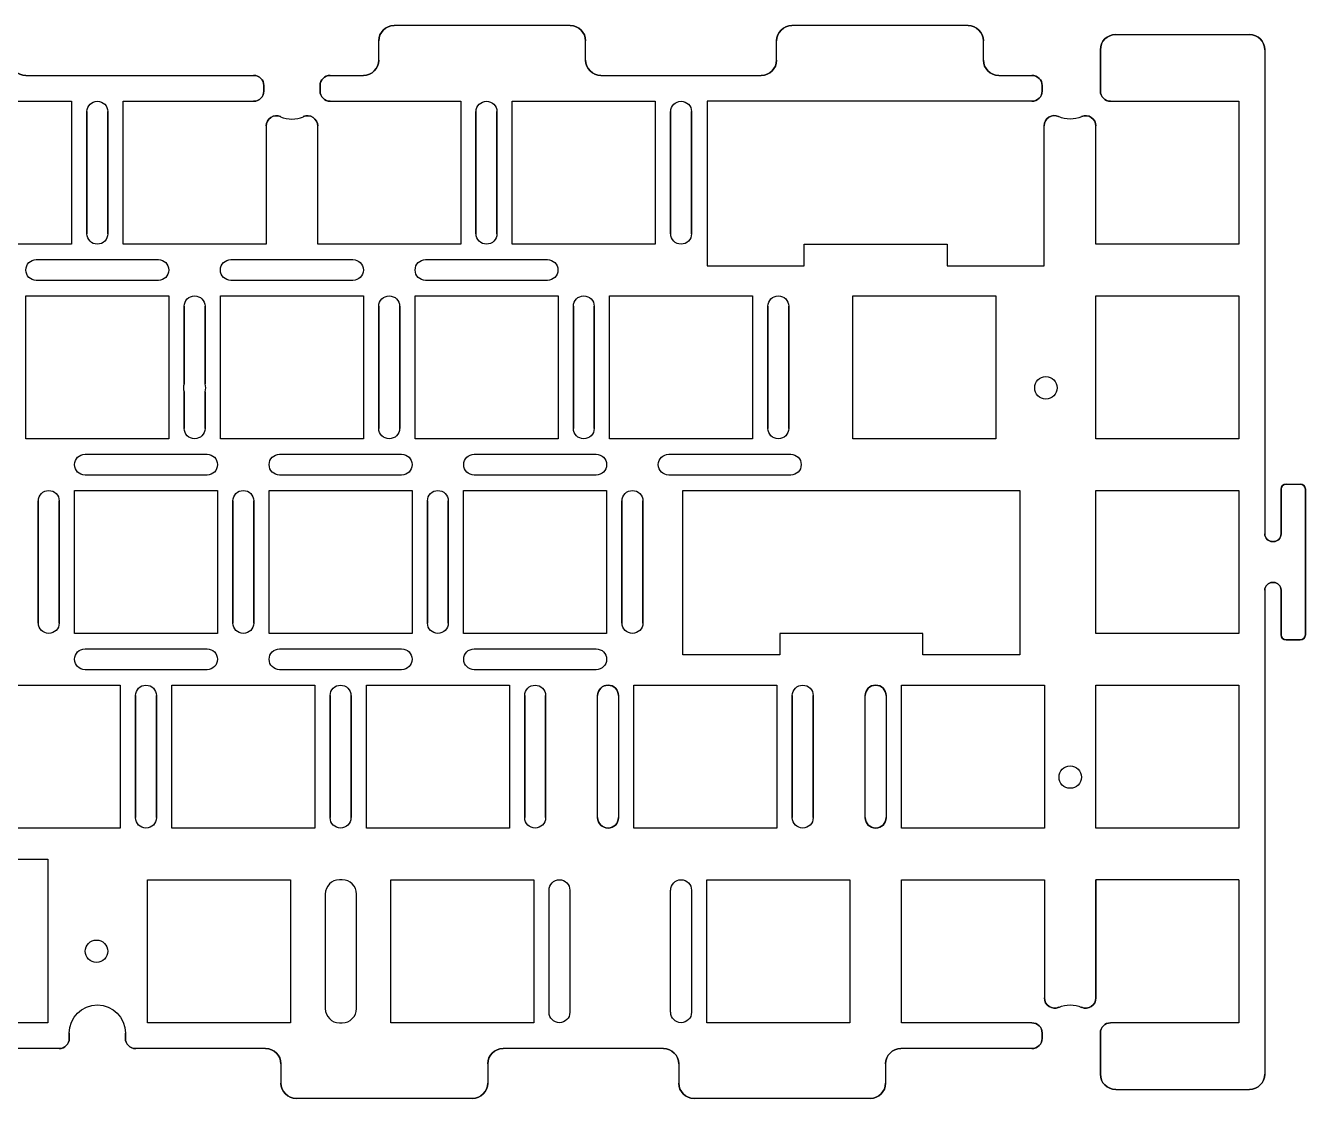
# Model space of a CAD drawing. Header units: millimetres. Extents: x 197 to 514, y 18 to 241.
# Drawn here: x 388.2 to 513.5, y 18.3 to 123.3 of the extents above; entities that cross this region are included whole.
import ezdxf

# ---------------------------------------------------------------- set-up
doc = ezdxf.new("R2010")
doc.units = ezdxf.units.MM
doc.layers.add('248', color=7, linetype='Continuous')

msp = doc.modelspace()

# ---------------------------------------------------------------- linework, layer by layer
at = {"layer": '248'}
for p, q in [((441.57, 123.31), (424.32, 123.31)), ((441.57, 123.31), (424.32, 123.31)), ((480.52, 123.31), (463.27, 123.31)), ((480.52, 123.31), (463.27, 123.31)), ((422.82, 119.94), (422.82, 121.81)), ((422.82, 119.94), (422.82, 121.81)), ((443.07, 119.94), (443.07, 121.81)), ((443.07, 119.94), (443.07, 121.81)), ((461.77, 119.94), (461.77, 121.81)), ((461.77, 119.94), (461.77, 121.81)), ((482.02, 119.94), (482.02, 121.81)), ((482.02, 119.94), (482.02, 121.81)), ((494.97, 122.44), (508.07, 122.44)), ((494.97, 122.44), (508.07, 122.44)), ((493.47, 120.94), (493.47, 116.91)), ((493.47, 116.91), (493.47, 120.94)), ((509.57, 120.94), (509.57, 73.56)), ((509.57, 120.94), (509.57, 73.56)), ((388.27, 118.44), (410.57, 118.44)), ((388.27, 118.44), (410.57, 118.44)), ((418.07, 118.44), (421.32, 118.44)), ((418.07, 118.44), (421.32, 118.44)), ((444.57, 118.44), (460.27, 118.44)), ((444.57, 118.44), (460.27, 118.44)), ((483.52, 118.44), (486.77, 118.44)), ((483.52, 118.44), (486.77, 118.44)), ((411.57, 116.91), (411.57, 117.44)), ((411.57, 117.44), (411.57, 116.91)), ((417.07, 116.91), (417.07, 117.44)), ((417.07, 117.44), (417.07, 116.91)), ((487.77, 117.44), (487.77, 116.91)), ((487.77, 116.91), (487.77, 117.44)), ((378.74, 115.91), (392.74, 115.91)), ((378.74, 115.91), (392.74, 115.91)), ((392.74, 115.91), (392.74, 101.91)), ((392.74, 115.91), (392.74, 101.91)), ((397.79, 115.91), (410.57, 115.91)), ((397.79, 115.91), (410.57, 115.91)), ((397.79, 101.91), (397.79, 115.91)), ((397.79, 101.91), (397.79, 115.91)), ((418.07, 115.91), (430.84, 115.91)), ((418.07, 115.91), (430.84, 115.91)), ((430.84, 115.91), (430.84, 101.91)), ((430.84, 115.91), (430.84, 101.91)), ((435.89, 101.91), (435.89, 115.91)), ((435.89, 101.91), (435.89, 115.91)), ((435.89, 115.91), (449.89, 115.91)), ((435.89, 115.91), (449.89, 115.91)), ((449.89, 115.91), (449.89, 101.91)), ((449.89, 115.91), (449.89, 101.91)), ((486.77, 115.91), (454.97, 115.91)), ((454.97, 115.91), (454.97, 99.81)), ((454.97, 115.91), (454.97, 99.81)), ((486.77, 115.91), (454.97, 115.91)), ((494.47, 115.91), (507.04, 115.91)), ((494.47, 115.91), (507.04, 115.91)), ((507.04, 115.91), (507.04, 101.91)), ((507.04, 115.91), (507.04, 101.91)), ((394.24, 102.94), (394.24, 114.89)), ((394.24, 114.89), (394.24, 102.94)), ((396.29, 102.94), (396.29, 114.89)), ((396.29, 114.89), (396.29, 102.94)), ((432.34, 114.89), (432.34, 102.94)), ((432.34, 102.94), (432.34, 114.89)), ((434.39, 114.89), (434.39, 102.94)), ((434.39, 102.94), (434.39, 114.89)), ((451.39, 114.89), (451.39, 102.94)), ((451.39, 102.94), (451.39, 114.89)), ((453.44, 102.94), (453.44, 114.89)), ((453.44, 114.89), (453.44, 102.94)), ((411.79, 113.49), (411.79, 101.91)), ((411.79, 113.49), (411.79, 101.91)), ((416.84, 101.91), (416.84, 113.49)), ((416.84, 101.91), (416.84, 113.49)), ((487.97, 99.81), (487.97, 113.5)), ((487.97, 99.81), (487.97, 113.5)), ((493.04, 101.91), (493.04, 113.49)), ((493.04, 101.91), (493.04, 113.49)), ((392.74, 101.91), (378.74, 101.91)), ((392.74, 101.91), (378.74, 101.91)), ((411.79, 101.91), (397.79, 101.91)), ((411.79, 101.91), (397.79, 101.91)), ((430.84, 101.91), (416.84, 101.91)), ((430.84, 101.91), (416.84, 101.91)), ((449.89, 101.91), (435.89, 101.91)), ((449.89, 101.91), (435.89, 101.91)), ((464.47, 99.81), (464.47, 101.91)), ((464.47, 101.91), (478.47, 101.91)), ((464.47, 99.81), (464.47, 101.91)), ((464.47, 101.91), (478.47, 101.91)), ((478.47, 101.91), (478.47, 99.81)), ((478.47, 101.91), (478.47, 99.81)), ((507.04, 101.91), (493.04, 101.91)), ((507.04, 101.91), (493.04, 101.91)), ((389.29, 100.41), (401.24, 100.41)), ((389.29, 100.41), (401.24, 100.41)), ((408.34, 100.41), (420.29, 100.41)), ((408.34, 100.41), (420.29, 100.41)), ((427.4, 100.41), (439.34, 100.41)), ((427.4, 100.41), (439.34, 100.41)), ((454.97, 99.81), (464.47, 99.81)), ((454.97, 99.81), (464.47, 99.81)), ((478.47, 99.81), (487.97, 99.81)), ((478.47, 99.81), (487.97, 99.81)), ((401.24, 98.36), (389.29, 98.36)), ((401.24, 98.36), (389.29, 98.36)), ((420.29, 98.36), (408.34, 98.36)), ((420.29, 98.36), (408.34, 98.36)), ((439.34, 98.36), (427.4, 98.36)), ((439.34, 98.36), (427.4, 98.36)), ((388.27, 82.86), (388.27, 96.86)), ((388.27, 82.86), (388.27, 96.86)), ((388.27, 96.86), (402.27, 96.86)), ((388.27, 96.86), (402.27, 96.86)), ((402.27, 96.86), (402.27, 82.86)), ((402.27, 96.86), (402.27, 82.86)), ((407.32, 96.86), (421.32, 96.86)), ((407.32, 82.86), (407.32, 96.86)), ((407.32, 96.86), (421.32, 96.86)), ((407.32, 82.86), (407.32, 96.86)), ((421.32, 96.86), (421.32, 82.86)), ((421.32, 96.86), (421.32, 82.86)), ((426.37, 82.86), (426.37, 96.86)), ((426.37, 96.86), (440.37, 96.86)), ((426.37, 96.86), (440.37, 96.86)), ((426.37, 82.86), (426.37, 96.86)), ((440.37, 96.86), (440.37, 82.86)), ((440.37, 96.86), (440.37, 82.86)), ((445.42, 96.86), (459.42, 96.86)), ((445.42, 96.86), (459.42, 96.86)), ((445.42, 82.86), (445.42, 96.86)), ((445.42, 82.86), (445.42, 96.86)), ((459.42, 96.86), (459.42, 82.86)), ((459.42, 96.86), (459.42, 82.86)), ((469.23, 82.86), (469.23, 96.86)), ((469.23, 96.86), (483.23, 96.86)), ((469.23, 96.86), (483.23, 96.86)), ((469.23, 82.86), (469.23, 96.86)), ((483.23, 96.86), (483.23, 82.86)), ((483.23, 96.86), (483.23, 82.86)), ((493.04, 82.86), (493.04, 96.86)), ((493.04, 82.86), (493.04, 96.86)), ((493.04, 96.86), (507.04, 96.86)), ((493.04, 96.86), (507.04, 96.86)), ((507.04, 96.86), (507.04, 82.86)), ((507.04, 96.86), (507.04, 82.86)), ((403.77, 88.26), (403.77, 95.84)), ((403.77, 95.84), (403.77, 88.26)), ((405.82, 88.26), (405.82, 95.84)), ((405.82, 95.84), (405.82, 88.26)), ((422.82, 83.89), (422.82, 95.84)), ((422.82, 95.84), (422.82, 83.89)), ((424.87, 95.84), (424.87, 83.89)), ((424.87, 83.89), (424.87, 95.84)), ((441.87, 95.84), (441.87, 83.89)), ((441.87, 83.89), (441.87, 95.84)), ((443.92, 83.89), (443.92, 95.84)), ((443.92, 95.84), (443.92, 83.89)), ((460.92, 95.84), (460.92, 83.89)), ((460.92, 83.89), (460.92, 95.84)), ((462.97, 83.89), (462.97, 95.84)), ((462.97, 95.84), (462.97, 83.89)), ((403.77, 83.89), (403.77, 87.46)), ((403.77, 87.46), (403.77, 83.89)), ((405.82, 87.46), (405.82, 83.89)), ((405.82, 83.89), (405.82, 87.46)), ((402.27, 82.86), (388.27, 82.86)), ((402.27, 82.86), (388.27, 82.86)), ((421.32, 82.86), (407.32, 82.86)), ((421.32, 82.86), (407.32, 82.86)), ((440.37, 82.86), (426.37, 82.86)), ((440.37, 82.86), (426.37, 82.86)), ((459.42, 82.86), (445.42, 82.86)), ((459.42, 82.86), (445.42, 82.86)), ((483.23, 82.86), (469.23, 82.86)), ((483.23, 82.86), (469.23, 82.86)), ((507.04, 82.86), (493.04, 82.86)), ((507.04, 82.86), (493.04, 82.86)), ((394.06, 81.36), (406.01, 81.36)), ((394.06, 81.36), (406.01, 81.36)), ((413.11, 81.36), (425.06, 81.36)), ((413.11, 81.36), (425.06, 81.36)), ((432.16, 81.36), (444.11, 81.36)), ((432.16, 81.36), (444.11, 81.36)), ((451.21, 81.36), (463.16, 81.36)), ((451.21, 81.36), (463.16, 81.36)), ((406.01, 79.31), (394.06, 79.31)), ((406.01, 79.31), (394.06, 79.31)), ((425.06, 79.31), (413.11, 79.31)), ((425.06, 79.31), (413.11, 79.31)), ((444.11, 79.31), (432.16, 79.31)), ((444.11, 79.31), (432.16, 79.31)), ((463.16, 79.31), (451.21, 79.31)), ((463.16, 79.31), (451.21, 79.31)), ((393.03, 77.81), (407.03, 77.81)), ((393.03, 63.81), (393.03, 77.81)), ((393.03, 77.81), (407.03, 77.81)), ((393.03, 63.81), (393.03, 77.81)), ((407.03, 77.81), (407.03, 63.81)), ((407.03, 77.81), (407.03, 63.81)), ((412.08, 63.81), (412.08, 77.81)), ((412.08, 63.81), (412.08, 77.81)), ((412.08, 77.81), (426.08, 77.81)), ((412.08, 77.81), (426.08, 77.81)), ((426.08, 77.81), (426.08, 63.81)), ((426.08, 77.81), (426.08, 63.81)), ((431.13, 77.81), (445.13, 77.81)), ((431.13, 63.81), (431.13, 77.81)), ((431.13, 77.81), (445.13, 77.81)), ((431.13, 63.81), (431.13, 77.81)), ((445.13, 77.81), (445.13, 63.81)), ((445.13, 77.81), (445.13, 63.81)), ((452.59, 77.81), (485.59, 77.81)), ((452.59, 77.81), (485.59, 77.81)), ((452.59, 61.71), (452.59, 77.81)), ((452.59, 61.71), (452.59, 77.81)), ((485.59, 77.81), (485.59, 61.71)), ((485.59, 77.81), (485.59, 61.71)), ((493.04, 63.81), (493.04, 77.81)), ((493.04, 77.81), (507.04, 77.81)), ((493.04, 77.81), (507.04, 77.81)), ((493.04, 63.81), (493.04, 77.81)), ((507.04, 77.81), (507.04, 63.81)), ((507.04, 77.81), (507.04, 63.81)), ((511.17, 77.94), (511.17, 73.56)), ((511.17, 73.56), (511.17, 77.94)), ((511.67, 78.44), (513.04, 78.44)), ((511.67, 78.44), (513.04, 78.44)), ((513.54, 63.69), (513.54, 77.94)), ((513.54, 77.94), (513.54, 63.69)), ((389.48, 64.84), (389.48, 76.79)), ((389.48, 76.79), (389.48, 64.84)), ((391.53, 76.79), (391.53, 64.84)), ((391.53, 64.84), (391.53, 76.79)), ((408.53, 76.79), (408.53, 64.84)), ((408.53, 64.84), (408.53, 76.79)), ((410.58, 64.84), (410.58, 76.79)), ((410.58, 76.79), (410.58, 64.84)), ((427.58, 76.79), (427.58, 64.84)), ((427.58, 64.84), (427.58, 76.79)), ((429.63, 76.79), (429.63, 64.84)), ((429.63, 64.84), (429.63, 76.79)), ((446.63, 64.84), (446.63, 76.79)), ((446.63, 76.79), (446.63, 64.84)), ((448.68, 64.84), (448.68, 76.79)), ((448.68, 76.79), (448.68, 64.84)), ((510.32, 72.81), (510.42, 72.81)), ((510.32, 72.81), (510.42, 72.81)), ((509.57, 68.06), (509.57, 20.69)), ((509.57, 68.06), (509.57, 20.69)), ((510.42, 68.81), (510.32, 68.81)), ((510.32, 68.81), (510.42, 68.81)), ((511.17, 68.06), (511.17, 63.69)), ((511.17, 63.69), (511.17, 68.06)), ((407.03, 63.81), (393.03, 63.81)), ((407.03, 63.81), (393.03, 63.81)), ((426.08, 63.81), (412.08, 63.81)), ((426.08, 63.81), (412.08, 63.81)), ((445.13, 63.81), (431.13, 63.81)), ((445.13, 63.81), (431.13, 63.81)), ((462.09, 63.81), (462.09, 61.71)), ((462.09, 63.81), (462.09, 61.71)), ((476.09, 63.81), (462.09, 63.81)), ((476.09, 63.81), (462.09, 63.81)), ((476.09, 61.71), (476.09, 63.81)), ((476.09, 61.71), (476.09, 63.81)), ((507.04, 63.81), (493.04, 63.81)), ((507.04, 63.81), (493.04, 63.81)), ((511.67, 63.19), (513.04, 63.19)), ((513.04, 63.19), (511.67, 63.19)), ((394.06, 62.31), (406.01, 62.31)), ((394.06, 62.31), (406.01, 62.31)), ((413.11, 62.31), (425.06, 62.31)), ((413.11, 62.31), (425.06, 62.31)), ((432.16, 62.31), (444.11, 62.31)), ((432.16, 62.31), (444.11, 62.31)), ((462.09, 61.71), (452.59, 61.71)), ((462.09, 61.71), (452.59, 61.71)), ((485.59, 61.71), (476.09, 61.71)), ((485.59, 61.71), (476.09, 61.71)), ((406.01, 60.26), (394.06, 60.26)), ((406.01, 60.26), (394.06, 60.26)), ((425.06, 60.26), (413.11, 60.26)), ((425.06, 60.26), (413.11, 60.26)), ((444.11, 60.26), (432.16, 60.26)), ((444.11, 60.26), (432.16, 60.26)), ((383.51, 58.76), (397.51, 58.76)), ((383.51, 58.76), (397.51, 58.76)), ((397.51, 58.76), (397.51, 44.76)), ((397.51, 58.76), (397.51, 44.76)), ((399.01, 57.74), (399.01, 45.79)), ((399.01, 45.79), (399.01, 57.74)), ((401.06, 57.74), (401.06, 45.79)), ((401.06, 45.79), (401.06, 57.74)), ((402.56, 44.76), (402.56, 58.76)), ((402.56, 58.76), (416.56, 58.76)), ((402.56, 58.76), (416.56, 58.76)), ((402.56, 44.76), (402.56, 58.76)), ((416.56, 58.76), (416.56, 44.76)), ((416.56, 58.76), (416.56, 44.76)), ((418.06, 57.74), (418.06, 45.79)), ((418.06, 45.79), (418.06, 57.74)), ((420.11, 57.74), (420.11, 45.79)), ((420.11, 45.79), (420.11, 57.74)), ((421.61, 58.76), (435.61, 58.76)), ((421.61, 58.76), (435.61, 58.76)), ((421.61, 44.76), (421.61, 58.76)), ((421.61, 44.76), (421.61, 58.76)), ((435.61, 58.76), (435.61, 44.76)), ((435.61, 58.76), (435.61, 44.76)), ((437.11, 45.79), (437.11, 57.74)), ((437.11, 57.74), (437.11, 45.79)), ((439.16, 45.79), (439.16, 57.74)), ((439.16, 57.74), (439.16, 45.79)), ((444.25, 45.79), (444.25, 57.74)), ((444.25, 45.79), (444.25, 57.74)), ((446.3, 57.74), (446.3, 45.79)), ((446.3, 57.74), (446.3, 45.79)), ((447.8, 44.76), (447.8, 58.76)), ((447.8, 58.76), (461.8, 58.76)), ((447.8, 58.76), (461.8, 58.76)), ((447.8, 44.76), (447.8, 58.76)), ((461.8, 58.76), (461.8, 44.76)), ((461.8, 58.76), (461.8, 44.76)), ((463.3, 57.74), (463.3, 45.79)), ((463.3, 45.79), (463.3, 57.74)), ((465.35, 57.74), (465.35, 45.79)), ((465.35, 45.79), (465.35, 57.74)), ((470.44, 45.79), (470.44, 57.74)), ((470.44, 45.79), (470.44, 57.74)), ((472.49, 57.74), (472.49, 45.79)), ((472.49, 57.74), (472.49, 45.79)), ((473.99, 44.76), (473.99, 58.76)), ((473.99, 44.76), (473.99, 58.76)), ((473.99, 58.76), (487.99, 58.76)), ((473.99, 58.76), (487.99, 58.76)), ((487.99, 58.76), (487.99, 44.76)), ((487.99, 58.76), (487.99, 44.76)), ((493.04, 58.76), (507.04, 58.76)), ((493.04, 58.76), (507.04, 58.76)), ((493.04, 44.76), (493.04, 58.76)), ((493.04, 44.76), (493.04, 58.76)), ((507.04, 58.76), (507.04, 44.76)), ((507.04, 58.76), (507.04, 44.76)), ((397.51, 44.76), (383.51, 44.76)), ((397.51, 44.76), (383.51, 44.76)), ((416.56, 44.76), (402.56, 44.76)), ((416.56, 44.76), (402.56, 44.76)), ((435.61, 44.76), (421.61, 44.76)), ((435.61, 44.76), (421.61, 44.76)), ((461.8, 44.76), (447.8, 44.76)), ((461.8, 44.76), (447.8, 44.76)), ((487.99, 44.76), (473.99, 44.76)), ((487.99, 44.76), (473.99, 44.76)), ((507.04, 44.76), (493.04, 44.76)), ((507.04, 44.76), (493.04, 44.76)), ((381.41, 41.72), (390.41, 41.72)), ((381.41, 41.72), (390.41, 41.72)), ((390.41, 41.72), (390.41, 25.71)), ((390.41, 41.72), (390.41, 25.71)), ((400.17, 25.71), (400.17, 39.71)), ((400.17, 39.71), (414.18, 39.71)), ((400.17, 25.71), (400.17, 39.71)), ((400.17, 39.71), (414.18, 39.71)), ((414.18, 39.71), (414.18, 25.71)), ((414.18, 39.71), (414.18, 25.71)), ((419.24, 39.71), (418.98, 39.71)), ((419.24, 39.71), (418.98, 39.71)), ((423.99, 25.71), (423.99, 39.71)), ((423.99, 39.71), (437.99, 39.71)), ((423.99, 39.71), (437.99, 39.71)), ((423.99, 25.71), (423.99, 39.71)), ((437.99, 39.71), (437.99, 25.71)), ((437.99, 39.71), (437.99, 25.71)), ((454.94, 39.71), (468.94, 39.71)), ((454.94, 39.71), (468.94, 39.71)), ((454.94, 25.71), (454.94, 39.71)), ((454.94, 25.71), (454.94, 39.71)), ((468.94, 39.71), (468.94, 25.71)), ((468.94, 39.71), (468.94, 25.71)), ((473.99, 25.71), (473.99, 39.71)), ((473.99, 39.71), (487.99, 39.71)), ((473.99, 39.71), (487.99, 39.71)), ((473.99, 25.71), (473.99, 39.71)), ((487.99, 39.71), (487.99, 28.14)), ((487.99, 39.71), (487.99, 28.14)), ((493.04, 28.14), (493.04, 39.71)), ((493.04, 39.71), (493.04, 28.14)), ((507.04, 39.71), (493.04, 39.71)), ((507.04, 39.71), (493.04, 39.71)), ((507.04, 39.71), (507.04, 25.71)), ((507.04, 39.71), (507.04, 25.71)), ((417.58, 38.31), (417.58, 27.11)), ((417.58, 38.31), (417.58, 27.11)), ((420.64, 27.11), (420.64, 38.31)), ((420.64, 27.11), (420.64, 38.31)), ((439.49, 26.74), (439.49, 38.69)), ((439.49, 26.74), (439.49, 38.69)), ((441.54, 38.69), (441.54, 26.74)), ((441.54, 38.69), (441.54, 26.74)), ((451.39, 26.74), (451.39, 38.69)), ((451.39, 26.74), (451.39, 38.69)), ((453.44, 38.69), (453.44, 26.74)), ((453.44, 38.69), (453.44, 26.74)), ((390.41, 25.71), (381.41, 25.71)), ((390.41, 25.71), (381.41, 25.71)), ((414.18, 25.71), (400.17, 25.71)), ((414.18, 25.71), (400.17, 25.71)), ((418.98, 25.71), (419.24, 25.71)), ((418.98, 25.71), (419.24, 25.71)), ((437.99, 25.71), (423.99, 25.71)), ((437.99, 25.71), (423.99, 25.71)), ((468.94, 25.71), (454.94, 25.71)), ((468.94, 25.71), (454.94, 25.71)), ((486.77, 25.71), (473.99, 25.71)), ((486.77, 25.71), (473.99, 25.71)), ((507.04, 25.71), (494.47, 25.71)), ((507.04, 25.71), (494.47, 25.71)), ((392.52, 24.19), (392.52, 24.71)), ((392.52, 24.71), (392.52, 24.19)), ((398.02, 24.71), (398.02, 24.19)), ((398.02, 24.19), (398.02, 24.71)), ((487.77, 24.71), (487.77, 24.19)), ((487.77, 24.19), (487.77, 24.71)), ((493.47, 24.71), (493.47, 20.69)), ((493.47, 20.69), (493.47, 24.71)), ((391.52, 23.19), (378.72, 23.19)), ((391.52, 23.19), (378.72, 23.19)), ((411.74, 23.19), (399.02, 23.19)), ((411.74, 23.19), (399.02, 23.19)), ((450.69, 23.19), (434.99, 23.19)), ((450.69, 23.19), (434.99, 23.19)), ((486.77, 23.19), (473.94, 23.19)), ((486.77, 23.19), (473.94, 23.19)), ((413.24, 21.69), (413.24, 19.81)), ((413.24, 21.69), (413.24, 19.81)), ((433.49, 21.69), (433.49, 19.81)), ((433.49, 21.69), (433.49, 19.81)), ((452.19, 21.69), (452.19, 19.81)), ((452.19, 21.69), (452.19, 19.81)), ((472.44, 21.69), (472.44, 19.81)), ((472.44, 21.69), (472.44, 19.81)), ((494.97, 19.19), (508.07, 19.19)), ((494.97, 19.19), (508.07, 19.19)), ((431.99, 18.31), (414.74, 18.31)), ((431.99, 18.31), (414.74, 18.31)), ((470.94, 18.31), (453.69, 18.31)), ((470.94, 18.31), (453.69, 18.31))]:
    msp.add_line(p, q, dxfattribs=at)
for centre in [(488.14, 87.86), (488.14, 87.86), (490.52, 49.76), (490.52, 49.76), (395.18, 32.71), (395.18, 32.71)]:
    msp.add_circle(centre, 1.1, dxfattribs=at)
for centre, radius, start, end in [((424.32, 121.81), 1.5, 90, 180), ((441.57, 121.81), 1.5, 0, 90), ((463.27, 121.81), 1.5, 90, 180), ((480.52, 121.81), 1.5, 0, 90), ((494.97, 120.94), 1.5, 90, 180), ((508.07, 120.94), 1.5, 0, 90), ((388.27, 119.94), 1.5, 180, 270), ((421.32, 119.94), 1.5, -90, 0), ((444.57, 119.94), 1.5, 180, 270), ((460.27, 119.94), 1.5, -90, 0), ((483.52, 119.94), 1.5, 180, 270), ((410.57, 117.44), 1, 0, 90), ((418.07, 117.44), 1, 90, 180), ((486.77, 117.44), 1, 0, 90), ((410.57, 116.91), 1, -90, 0), ((418.07, 116.91), 1, 180, 270), ((486.77, 116.91), 1, -90, 0), ((494.47, 116.91), 1, 180, 270), ((412.79, 113.49), 1, 65.9963, 180), ((414.32, 116.91), 2.75, 245.9963, 294.0042), ((414.32, 116.91), 2.75, 245.9963, 294.0042), ((415.84, 113.49), 1, 0, 114.0042), ((488.97, 113.5), 1, 65.6021, 180), ((492.04, 113.49), 1, 0, 113.9954), ((404.79, 87.86), 1.1, 158.7028, 201.2972), ((404.79, 87.86), 1.1, 158.7028, 201.2972), ((404.79, 87.86), 1.1, -21.2627, 21.2627), ((404.79, 87.86), 1.1, -21.2627, 21.2627), ((511.67, 77.94), 0.5, 90, 180), ((513.04, 77.94), 0.5, 0, 90), ((510.32, 73.56), 0.75, 180, 270), ((510.42, 73.56), 0.75, -90, 0), ((510.32, 68.06), 0.75, 90, 180), ((510.42, 68.06), 0.75, 0, 90), ((511.67, 63.69), 0.5, 180, 270), ((513.04, 63.69), 0.5, -90, 0), ((445.27, 57.74), 1.02, 0, 180), ((471.47, 57.74), 1.02, 0, 180), ((445.27, 45.79), 1.02, 180, 360), ((471.47, 45.79), 1.02, 180, 360), ((418.98, 38.31), 1.4, 90, 180), ((418.98, 38.31), 1.4, 90, 180), ((419.24, 38.31), 1.4, 0, 90), ((419.24, 38.31), 1.4, 0, 90), ((488.99, 28.14), 1, 180, 294.0126), ((492.04, 28.14), 1, -113.9954, 0), ((418.98, 27.11), 1.4, 180, 270), ((418.98, 27.11), 1.4, 180, 270), ((419.24, 27.11), 1.4, -90, 0), ((419.24, 27.11), 1.4, -90, 0), ((486.77, 24.71), 1, 0, 90), ((494.47, 24.71), 1, 90, 180), ((391.52, 24.19), 1, -90, 0), ((399.02, 24.19), 1, 180, 270), ((486.77, 24.19), 1, -90, 0), ((411.74, 21.69), 1.5, 0, 90), ((434.99, 21.69), 1.5, 90, 180), ((450.69, 21.69), 1.5, 0, 90), ((473.94, 21.69), 1.5, 90, 180), ((494.97, 20.69), 1.5, 180, 270), ((508.07, 20.69), 1.5, 270, 360), ((414.74, 19.81), 1.5, 180, 270), ((431.99, 19.81), 1.5, -90, 0), ((453.69, 19.81), 1.5, 180, 270), ((470.94, 19.81), 1.5, -90, 0)]:
    msp.add_arc(centre, radius, start, end, dxfattribs=at)
at = {"layer": '248', "extrusion": (0, 0, -1)}
for centre, radius, start, end in [((-424.32, 121.81), 1.5, 0, 90), ((-441.57, 121.81), 1.5, 90, 180), ((-463.27, 121.81), 1.5, 0, 90), ((-480.52, 121.81), 1.5, 90, 180), ((-494.97, 120.94), 1.5, 0, 90), ((-508.07, 120.94), 1.5, 90, 180), ((-388.27, 119.94), 1.5, 270, 360), ((-421.32, 119.94), 1.5, 180, 270), ((-444.57, 119.94), 1.5, 270, 360), ((-460.27, 119.94), 1.5, 180, 270), ((-483.52, 119.94), 1.5, 270, 360), ((-410.57, 117.44), 1, 90, 180), ((-418.07, 117.44), 1, 0, 90), ((-486.77, 117.44), 1, 90, 180), ((-410.57, 116.91), 1, 180, 270), ((-418.07, 116.91), 1, 270, 360), ((-486.77, 116.91), 1, 180, 270), ((-494.47, 116.91), 1, 270, 360), ((-395.27, 114.89), 1.02, 0, 180), ((-395.27, 114.89), 1.02, 0, 180), ((-433.37, 114.89), 1.02, 0, 180), ((-433.37, 114.89), 1.02, 0, 180), ((-452.42, 114.89), 1.02, 0, 180), ((-452.42, 114.89), 1.02, 0, 180), ((-412.79, 113.49), 1, 0, 114.0037), ((-415.84, 113.49), 1, 65.9958, 180), ((-488.97, 113.5), 1, 0, 114.3979), ((-490.52, 116.91), 2.75, 246.0046, 294.3979), ((-490.52, 116.91), 2.75, 246.0046, 294.3979), ((-492.04, 113.49), 1, 66.0046, 180), ((-395.27, 102.94), 1.02, 180, 360), ((-395.27, 102.94), 1.02, 180, 360), ((-433.37, 102.94), 1.02, 180, 360), ((-433.37, 102.94), 1.02, 180, 360), ((-452.42, 102.94), 1.02, 180, 360), ((-452.42, 102.94), 1.02, 180, 360), ((-389.29, 99.39), 1.02, 270, 450), ((-389.29, 99.39), 1.02, 270, 450), ((-401.24, 99.39), 1.02, 90, 270), ((-401.24, 99.39), 1.02, 90, 270), ((-408.34, 99.39), 1.02, 270, 450), ((-408.34, 99.39), 1.02, 270, 450), ((-420.29, 99.39), 1.02, 90, 270), ((-420.29, 99.39), 1.02, 90, 270), ((-427.4, 99.39), 1.02, 270, 450), ((-427.4, 99.39), 1.02, 270, 450), ((-439.34, 99.39), 1.02, 90, 270), ((-439.34, 99.39), 1.02, 90, 270), ((-404.79, 95.84), 1.02, 0, 180), ((-404.79, 95.84), 1.02, 0, 180), ((-423.84, 95.84), 1.02, 0, 180), ((-423.84, 95.84), 1.02, 0, 180), ((-442.89, 95.84), 1.02, 0, 180), ((-442.89, 95.84), 1.02, 0, 180), ((-461.94, 95.84), 1.02, 0, 180), ((-461.94, 95.84), 1.02, 0, 180), ((-404.79, 83.89), 1.02, 180, 360), ((-404.79, 83.89), 1.02, 180, 360), ((-423.84, 83.89), 1.02, 180, 360), ((-423.84, 83.89), 1.02, 180, 360), ((-442.89, 83.89), 1.02, 180, 360), ((-442.89, 83.89), 1.02, 180, 360), ((-461.94, 83.89), 1.02, 180, 360), ((-461.94, 83.89), 1.02, 180, 360), ((-394.06, 80.34), 1.02, 270, 450), ((-394.06, 80.34), 1.02, 270, 450), ((-406.01, 80.34), 1.02, 90, 270), ((-406.01, 80.34), 1.02, 90, 270), ((-413.11, 80.34), 1.02, 270, 450), ((-413.11, 80.34), 1.02, 270, 450), ((-425.06, 80.34), 1.02, 90, 270), ((-425.06, 80.34), 1.02, 90, 270), ((-432.16, 80.34), 1.02, 270, 450), ((-432.16, 80.34), 1.02, 270, 450), ((-444.11, 80.34), 1.02, 90, 270), ((-444.11, 80.34), 1.02, 90, 270), ((-451.21, 80.34), 1.02, 270, 450), ((-451.21, 80.34), 1.02, 270, 450), ((-463.16, 80.34), 1.02, 90, 270), ((-463.16, 80.34), 1.02, 90, 270), ((-390.51, 76.79), 1.02, 0, 180), ((-390.51, 76.79), 1.02, 0, 180), ((-409.56, 76.79), 1.02, 0, 180), ((-409.56, 76.79), 1.02, 0, 180), ((-428.61, 76.79), 1.02, 0, 180), ((-428.61, 76.79), 1.02, 0, 180), ((-447.66, 76.79), 1.02, 0, 180), ((-447.66, 76.79), 1.02, 0, 180), ((-511.67, 77.94), 0.5, 0, 90), ((-513.04, 77.94), 0.5, 90, 180), ((-510.32, 73.56), 0.75, 270, 360), ((-510.42, 73.56), 0.75, 180, 270), ((-510.32, 68.06), 0.75, 0, 90), ((-510.42, 68.06), 0.75, 90, 180), ((-390.51, 64.84), 1.02, 180, 360), ((-390.51, 64.84), 1.02, 180, 360), ((-409.56, 64.84), 1.02, 180, 360), ((-409.56, 64.84), 1.02, 180, 360), ((-428.61, 64.84), 1.02, 180, 360), ((-428.61, 64.84), 1.02, 180, 360), ((-447.66, 64.84), 1.02, 180, 360), ((-447.66, 64.84), 1.02, 180, 360), ((-511.67, 63.69), 0.5, 270, 360), ((-513.04, 63.69), 0.5, 180, 270), ((-394.06, 61.29), 1.02, 270, 450), ((-394.06, 61.29), 1.02, 270, 450), ((-406.01, 61.29), 1.02, 90, 270), ((-406.01, 61.29), 1.02, 90, 270), ((-413.11, 61.29), 1.02, 270, 450), ((-413.11, 61.29), 1.02, 270, 450), ((-425.06, 61.29), 1.02, 90, 270), ((-425.06, 61.29), 1.02, 90, 270), ((-432.16, 61.29), 1.02, 270, 450), ((-432.16, 61.29), 1.02, 270, 450), ((-444.11, 61.29), 1.02, 90, 270), ((-444.11, 61.29), 1.02, 90, 270), ((-400.03, 57.74), 1.02, 0, 180), ((-400.03, 57.74), 1.02, 0, 180), ((-419.08, 57.74), 1.02, 0, 180), ((-419.08, 57.74), 1.02, 0, 180), ((-438.13, 57.74), 1.02, 0, 180), ((-438.13, 57.74), 1.02, 0, 180), ((-445.27, 57.74), 1.02, 0, 180), ((-464.33, 57.74), 1.02, 0, 180), ((-464.33, 57.74), 1.02, 0, 180), ((-471.47, 57.74), 1.02, 0, 180), ((-400.03, 45.79), 1.02, 180, 360), ((-400.03, 45.79), 1.02, 180, 360), ((-419.08, 45.79), 1.02, 180, 360), ((-419.08, 45.79), 1.02, 180, 360), ((-438.13, 45.79), 1.02, 180, 360), ((-438.13, 45.79), 1.02, 180, 360), ((-445.27, 45.79), 1.02, 180, 360), ((-464.33, 45.79), 1.02, 180, 360), ((-464.33, 45.79), 1.02, 180, 360), ((-471.47, 45.79), 1.02, 180, 360), ((-440.51, 38.69), 1.02, 0, 180), ((-440.51, 38.69), 1.02, 0, 180), ((-452.42, 38.69), 1.02, 0, 180), ((-452.42, 38.69), 1.02, 0, 180), ((-488.99, 28.14), 1, 245.9874, 360), ((-492.04, 28.14), 1, 180, 293.9954), ((-395.27, 24.71), 2.75, 0, 180), ((-395.27, 24.71), 2.75, 0, 180), ((-440.51, 26.74), 1.02, 180, 360), ((-440.51, 26.74), 1.02, 180, 360), ((-452.42, 26.74), 1.02, 180, 360), ((-452.42, 26.74), 1.02, 180, 360), ((-490.52, 24.71), 2.75, 65.9874, 113.9954), ((-490.52, 24.71), 2.75, 65.9874, 113.9954), ((-486.77, 24.71), 1, 90, 180), ((-494.47, 24.71), 1, 0, 90), ((-391.52, 24.19), 1, 180, 270), ((-399.02, 24.19), 1, 270, 360), ((-486.77, 24.19), 1, 180, 270), ((-411.74, 21.69), 1.5, 90, 180), ((-434.99, 21.69), 1.5, 0, 90), ((-450.69, 21.69), 1.5, 90, 180), ((-473.94, 21.69), 1.5, 0, 90), ((-494.97, 20.69), 1.5, 270, 360), ((-508.07, 20.69), 1.5, 180, 270), ((-414.74, 19.81), 1.5, 270, 360), ((-431.99, 19.81), 1.5, 180, 270), ((-453.69, 19.81), 1.5, 270, 360), ((-470.94, 19.81), 1.5, 180, 270)]:
    msp.add_arc(centre, radius, start, end, dxfattribs=at)

doc.saveas('drawing.dxf')
